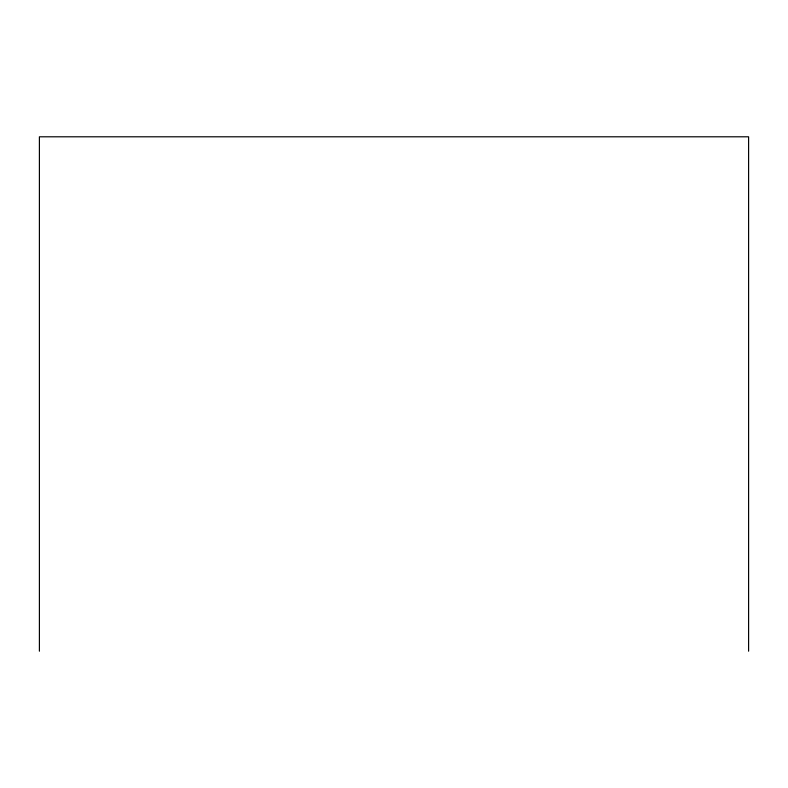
<?xml version="1.0" encoding="UTF-8"?>
<svg xmlns="http://www.w3.org/2000/svg" width="788" height="788" viewBox="0 0 788 788"><rect width="100%" height="100%" fill="white"/><g stroke="black" fill="none" stroke-linecap="round" stroke-linejoin="round"><path stroke-width="1.18" d="M748.6 651.203L748.6 136.797L39.4 136.797L39.4 651.203"/></g></svg>
